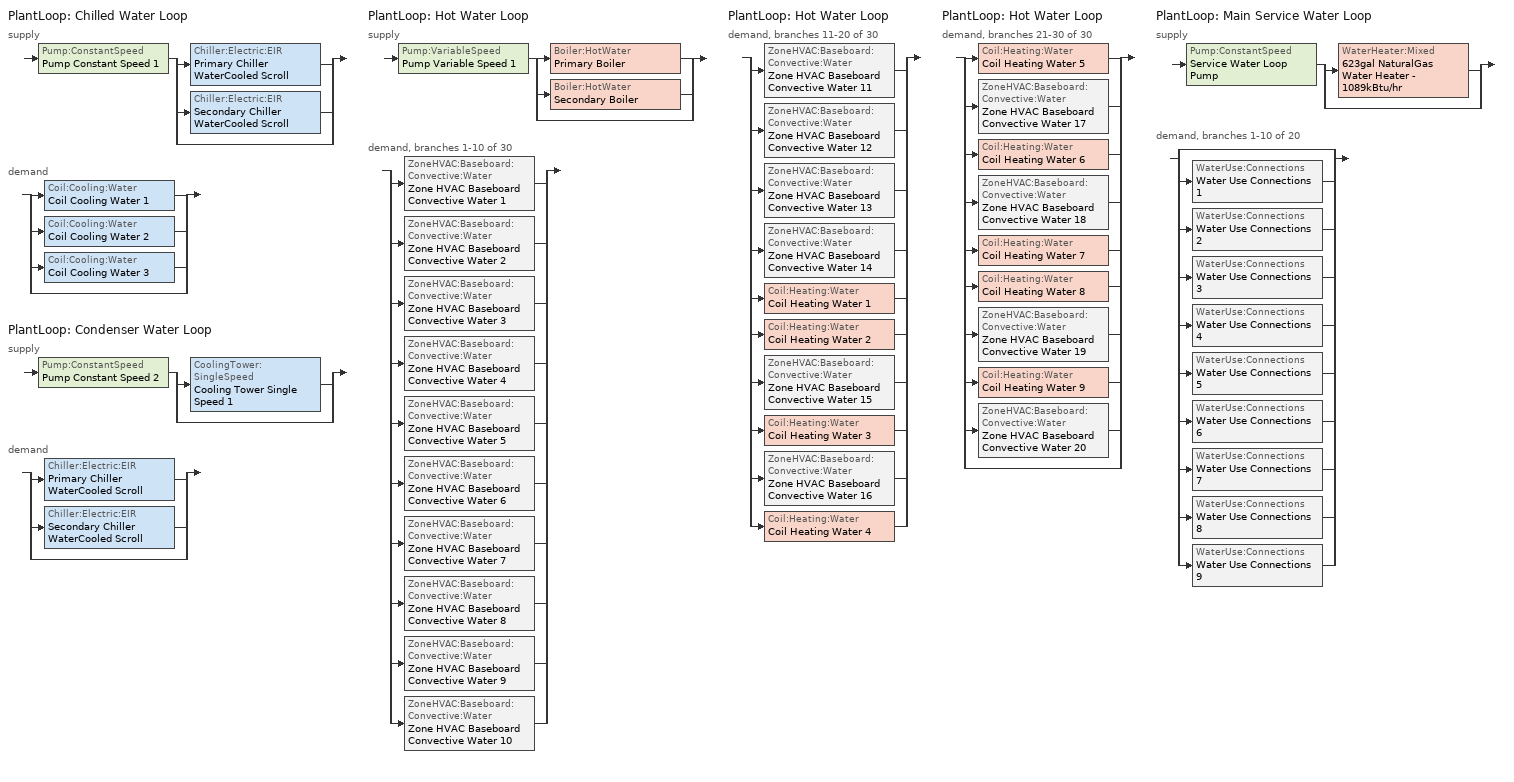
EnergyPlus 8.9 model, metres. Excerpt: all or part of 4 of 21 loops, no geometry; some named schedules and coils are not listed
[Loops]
PlantLoop 'Chilled Water Loop'
 supply: Pump:ConstantSpeed 'Pump Constant Speed 1' > split
  | Chiller:Electric:EIR 'Primary Chiller WaterCooled Scroll'
  | Chiller:Electric:EIR 'Secondary Chiller WaterCooled Scroll'
  | bypass
 demand: split
  | Coil:Cooling:Water 'Coil Cooling Water 1'
  | Coil:Cooling:Water 'Coil Cooling Water 2'
  | Coil:Cooling:Water 'Coil Cooling Water 3'
  | bypass
PlantLoop 'Condenser Water Loop'
 supply: Pump:ConstantSpeed 'Pump Constant Speed 2' > split
  | CoolingTower:SingleSpeed 'Cooling Tower Single Speed 1'
  | bypass
 demand: split
  | Chiller:Electric:EIR 'Primary Chiller WaterCooled Scroll'
  | Chiller:Electric:EIR 'Secondary Chiller WaterCooled Scroll'
  | bypass
PlantLoop 'Hot Water Loop'
 supply: Pump:VariableSpeed 'Pump Variable Speed 1' > split
  | Boiler:HotWater 'Primary Boiler'
  | Boiler:HotWater 'Secondary Boiler'
  | bypass
 demand, branches 1-10 of 30: split
  | ZoneHVAC:Baseboard:Convective:Water 'Zone HVAC Baseboard Convective Water 1'
  | ZoneHVAC:Baseboard:Convective:Water 'Zone HVAC Baseboard Convective Water 2'
  | ZoneHVAC:Baseboard:Convective:Water 'Zone HVAC Baseboard Convective Water 3'
  | ZoneHVAC:Baseboard:Convective:Water 'Zone HVAC Baseboard Convective Water 4'
  | ZoneHVAC:Baseboard:Convective:Water 'Zone HVAC Baseboard Convective Water 5'
  | ZoneHVAC:Baseboard:Convective:Water 'Zone HVAC Baseboard Convective Water 6'
  | ZoneHVAC:Baseboard:Convective:Water 'Zone HVAC Baseboard Convective Water 7'
  | ZoneHVAC:Baseboard:Convective:Water 'Zone HVAC Baseboard Convective Water 8'
  | ZoneHVAC:Baseboard:Convective:Water 'Zone HVAC Baseboard Convective Water 9'
  | ZoneHVAC:Baseboard:Convective:Water 'Zone HVAC Baseboard Convective Water 10'
PlantLoop 'Hot Water Loop'
 demand, branches 11-20 of 30: split
  | ZoneHVAC:Baseboard:Convective:Water 'Zone HVAC Baseboard Convective Water 11'
  | ZoneHVAC:Baseboard:Convective:Water 'Zone HVAC Baseboard Convective Water 12'
  | ZoneHVAC:Baseboard:Convective:Water 'Zone HVAC Baseboard Convective Water 13'
  | ZoneHVAC:Baseboard:Convective:Water 'Zone HVAC Baseboard Convective Water 14'
  | Coil:Heating:Water 'Coil Heating Water 1'
  | Coil:Heating:Water 'Coil Heating Water 2'
  | ZoneHVAC:Baseboard:Convective:Water 'Zone HVAC Baseboard Convective Water 15'
  | Coil:Heating:Water 'Coil Heating Water 3'
  | ZoneHVAC:Baseboard:Convective:Water 'Zone HVAC Baseboard Convective Water 16'
  | Coil:Heating:Water 'Coil Heating Water 4'
PlantLoop 'Hot Water Loop'
 demand, branches 21-30 of 30: split
  | Coil:Heating:Water 'Coil Heating Water 5'
  | ZoneHVAC:Baseboard:Convective:Water 'Zone HVAC Baseboard Convective Water 17'
  | Coil:Heating:Water 'Coil Heating Water 6'
  | ZoneHVAC:Baseboard:Convective:Water 'Zone HVAC Baseboard Convective Water 18'
  | Coil:Heating:Water 'Coil Heating Water 7'
  | Coil:Heating:Water 'Coil Heating Water 8'
  | ZoneHVAC:Baseboard:Convective:Water 'Zone HVAC Baseboard Convective Water 19'
  | Coil:Heating:Water 'Coil Heating Water 9'
  | ZoneHVAC:Baseboard:Convective:Water 'Zone HVAC Baseboard Convective Water 20'
  | bypass
PlantLoop 'Main Service Water Loop'
 supply: Pump:ConstantSpeed 'Service Water Loop Pump' > split
  | WaterHeater:Mixed '623gal NaturalGas Water Heater - 1089kBtu/hr'
  | bypass
 demand, branches 1-10 of 20: split
  | bypass
  | WaterUse:Connections 'Water Use Connections 1'
  | WaterUse:Connections 'Water Use Connections 2'
  | WaterUse:Connections 'Water Use Connections 3'
  | WaterUse:Connections 'Water Use Connections 4'
  | WaterUse:Connections 'Water Use Connections 5'
  | WaterUse:Connections 'Water Use Connections 6'
  | WaterUse:Connections 'Water Use Connections 7'
  | WaterUse:Connections 'Water Use Connections 8'
  | WaterUse:Connections 'Water Use Connections 9'
[Coil:Heating:Water] Availability Schedule=Always On Discrete; U-Factor Times Area Value {W/K}=Autosize; Maximum Water Flow Rate {m3/s}=Autosize; Performance Input Method=UFactorTimesAreaAndDesignWaterFlowRate; Rated Capacity {W}=Autosize; Rated Inlet Water Temperature {C}=82.2; Rated Inlet Air Temperature {C}=16.6; Rated Outlet Water Temperature {C}=71.1; Rated Outlet Air Temperature {C}=32.2; Rated Ratio for Air and Water Convection=0.5
Coil Heating Water 8; Coil Heating Water 9; Coil Heating Water 5; Coil Heating Water 6; Coil Heating Water 2; Coil Heating Water 3
[ZoneHVAC:Baseboard:Convective:Water] Availability Schedule=Always On Discrete; Heating Design Capacity Method=HeatingDesignCapacity; Heating Design Capacity {W}=Autosize; Heating Design Capacity Per Floor Area {W/m2}=0; Fraction of Autosized Heating Design Capacity=0.8; U-Factor Times Area Value {W/K}=Autosize; Maximum Water Flow Rate {m3/s}=Autosize; Convergence Tolerance=0.001
Zone HVAC Baseboard Convective Water 19; Zone HVAC Baseboard Convective Water 20; Zone HVAC Baseboard Convective Water 12; Zone HVAC Baseboard Convective Water 9; Zone HVAC Baseboard Convective Water 17; Zone HVAC Baseboard Convective Water 18; Zone HVAC Baseboard Convective Water 15; Zone HVAC Baseboard Convective Water 14; Zone HVAC Baseboard Convective Water 16; Zone HVAC Baseboard Convective Water 13; Zone HVAC Baseboard Convective Water 2; Zone HVAC Baseboard Convective Water 3; Zone HVAC Baseboard Convective Water 10; Zone HVAC Baseboard Convective Water 5; Zone HVAC Baseboard Convective Water 6; Zone HVAC Baseboard Convective Water 7; Zone HVAC Baseboard Convective Water 11; Zone HVAC Baseboard Convective Water 8; Zone HVAC Baseboard Convective Water 1; Zone HVAC Baseboard Convective Water 4
[SetpointManager:Scheduled] Control Variable=Temperature
Name | Schedule
Setpoint Manager Scheduled 1 | CHW Temp
Setpoint Manager Scheduled 2 | CW Temp
Service hot water setpoint manager | Service Water Loop Temp - 140F
[PlantLoop] Fluid Type=Water; Maximum Loop Flow Rate {m3/s}=Autosize; Minimum Loop Flow Rate {m3/s}=0; Plant Loop Volume {m3}=Autocalculate; Load Distribution Scheme=Optimal; Plant Loop Demand Calculation Scheme=SingleSetpoint
Name | Plant Equipment Operation Scheme | Maximum Loop Temperature {C} | Minimum Loop Temperature {C}
Chilled Water Loop | Chilled Water Loop Operation Schemes | 100 | 0
Condenser Water Loop | Condenser Water Loop Operation Schemes | 100 | 0
Hot Water Loop | Hot Water Loop Operation Schemes | 100 | 0
Main Service Water Loop | Main Service Water Loop Operation Schemes | 60 | 10
[Sizing:Plant] Sizing Option=NonCoincident; Zone Timesteps in Averaging Window=1; Coincident Sizing Factor Mode=None
Name | Loop Type | Design Loop Exit Temperature {C} | Loop Design Temperature Difference {deltaC}
Chilled Water Loop | Cooling | 7 | 6
Condenser Water Loop | Condenser | 29 | 6
Hot Water Loop | Heating | 82 | 16
Main Service Water Loop | Heating | 60 | 5
[Pump:ConstantSpeed] Design Flow Rate {m3/s}=Autosize; Design Power Consumption {W}=Autosize; Motor Efficiency=0.9; Fraction of Motor Inefficiencies to Fluid Stream=0; Pump Control Type=Intermittent; Design Power Sizing Method=PowerPerFlowPerPressure; Design Electric Power per Unit Flow Rate {W/(m3/s)}=348701.1; Design Shaft Power per Unit Flow Rate per Unit Head=1.28205
Name | Design Pump Head {Pa}
Pump Constant Speed 1; Pump Constant Speed 2 | 179352
Service Water Loop Pump | 729981
[Chiller:Electric:EIR] Reference Capacity {W}=Autosize; Reference COP {W/W}=5.5; Reference Leaving Chilled Water Temperature {C}=6.67; Reference Entering Condenser Fluid Temperature {C}=29.4; Reference Chilled Water Flow Rate {m3/s}=Autosize; Reference Condenser Fluid Flow Rate {m3/s}=Autosize; Minimum Part Load Ratio=0.1; Maximum Part Load Ratio=1; Optimum Part Load Ratio=1; Minimum Unloading Ratio=0.2; Condenser Type=WaterCooled; Condenser Fan Power Ratio {W/W}=0; Fraction of Compressor Electric Consumption Rejected by Condenser=1; Leaving Chilled Water Lower Temperature Limit {C}=2; Chiller Flow Mode=NotModulated; Sizing Factor=1
Name | Cooling Capacity Function of Temperature Curve | Electric Input to Cooling Output Ratio Function of Temperature Curve | Electric Input to Cooling Output Ratio Function of Part Load Ratio Curve
Primary Chiller WaterCooled Scroll | Curve Biquadratic 29 | Curve Biquadratic 30 | Curve Quadratic 43
Secondary Chiller WaterCooled Scroll | Curve Biquadratic 31 | Curve Biquadratic 32 | Curve Quadratic 44
[PlantEquipmentOperationSchemes] Control Scheme Schedule Name 1=Always On Discrete
Name | Control Scheme Object Type 1 | Control Scheme Name 1
Chilled Water Loop Operation Schemes | PlantEquipmentOperation:CoolingLoad | Chilled Water Loop Cooling Operation Scheme
Condenser Water Loop Operation Schemes | PlantEquipmentOperation:CoolingLoad | Condenser Water Loop Cooling Operation Scheme
Hot Water Loop Operation Schemes | PlantEquipmentOperation:HeatingLoad | Hot Water Loop Heating Operation Scheme
Main Service Water Loop Operation Schemes | PlantEquipmentOperation:HeatingLoad | Main Service Water Loop Heating Operation Scheme
[PlantEquipmentOperation:CoolingLoad] Load Range Lower Limit 1 {W}=0; Load Range Upper Limit 1 {W}=1000000000
Name | Range Equipment List Name 1
Chilled Water Loop Cooling Operation Scheme | Chilled Water Loop Cooling Equipment List
Condenser Water Loop Cooling Operation Scheme | Condenser Water Loop Cooling Equipment List
[PlantEquipmentList]
Chilled Water Loop Cooling Equipment List: Chiller:Electric:EIR, Primary Chiller WaterCooled Scroll, Chiller:Electric:EIR, Secondary Chiller WaterCooled Scroll
Condenser Water Loop Cooling Equipment List: CoolingTower:SingleSpeed, Cooling Tower Single Speed 1
Hot Water Loop Heating Equipment List: Boiler:HotWater, Primary Boiler, Boiler:HotWater, Secondary Boiler
Main Service Water Loop Heating Equipment List: WaterHeater:Mixed, 623gal NaturalGas Water Heater - 1089kBtu/hr
[CoolingTower:SingleSpeed]
Cooling Tower Single Speed 1: Design Water Flow Rate {m3/s}=Autosize; Design Air Flow Rate {m3/s}=Autosize; Design Fan Power {W}=Autosize; Design U-Factor Times Area Value {W/K}=Autosize; Free Convection Air Flow Rate {m3/s}=Autosize; Free Convection Air Flow Rate Sizing Factor=0.1; Free Convection U-Factor Times Area Value {W/K}=Autosize; Free Convection U-Factor Times Area Value Sizing Factor=0.1; Performance Input Method=UFactorTimesAreaAndDesignWaterFlowRate; Heat Rejection Capacity and Nominal Capacity Sizing Ratio=1.25; Free Convection Capacity {W}=0; Free Convection Nominal Capacity Sizing Factor=0.1; Design Inlet Air Dry-Bulb Temperature {C}=24; Design Inlet Air Wet-Bulb Temperature {C}=24; Design Approach Temperature {deltaC}=5; Design Range Temperature {deltaC}=5; Basin Heater Capacity {W/K}=0; Basin Heater Setpoint Temperature {C}=2; Evaporation Loss Mode=LossFactor; Evaporation Loss Factor {percent/K}=0.2; Drift Loss Percent {percent}=0.008; Blowdown Calculation Mode=ConcentrationRatio; Blowdown Concentration Ratio=3; Capacity Control=FanCycling; Number of Cells=1; Cell Control=MinimalCell; Cell Minimum  Water Flow Rate Fraction=0.33; Cell Maximum Water Flow Rate Fraction=2.5; Sizing Factor=1
[Pump:VariableSpeed]
Pump Variable Speed 1: Design Maximum Flow Rate {m3/s}=Autosize; Design Pump Head {Pa}=179352; Design Power Consumption {W}=Autosize; Motor Efficiency=0.9; Fraction of Motor Inefficiencies to Fluid Stream=0; Coefficient 1 of the Part Load Performance Curve=0; Coefficient 2 of the Part Load Performance Curve=1; Coefficient 3 of the Part Load Performance Curve=0; Coefficient 4 of the Part Load Performance Curve=0; Design Minimum Flow Rate {m3/s}=0; Pump Control Type=Intermittent; Skin Loss Radiative Fraction=0.5; Design Power Sizing Method=PowerPerFlowPerPressure; Design Electric Power per Unit Flow Rate {W/(m3/s)}=348701.1; Design Shaft Power per Unit Flow Rate per Unit Head=1.28205; Design Minimum Flow Rate Fraction=0
[Boiler:HotWater] Fuel Type=NaturalGas; Nominal Capacity {W}=Autosize; Nominal Thermal Efficiency=0.8; Design Water Outlet Temperature {C}=82; Design Water Flow Rate {m3/s}=Autosize; Minimum Part Load Ratio=0; Maximum Part Load Ratio=1; Optimum Part Load Ratio=1; Water Outlet Upper Temperature Limit {C}=99; Boiler Flow Mode=ConstantFlow; Parasitic Electric Load {W}=0; Sizing Factor=1
Primary Boiler; Secondary Boiler
[SetpointManager:OutdoorAirReset]
Setpoint Manager Outdoor Air Reset 1: Control Variable=Temperature; Setpoint at Outdoor Low Temperature {C}=82; Outdoor Low Temperature {C}=-16; Setpoint at Outdoor High Temperature {C}=60; Outdoor High Temperature {C}=0
[PlantEquipmentOperation:HeatingLoad] Load Range Lower Limit 1 {W}=0; Load Range Upper Limit 1 {W}=1000000000
Name | Range Equipment List Name 1
Hot Water Loop Heating Operation Scheme | Hot Water Loop Heating Equipment List
Main Service Water Loop Heating Operation Scheme | Main Service Water Loop Heating Equipment List
[WaterHeater:Mixed]
623gal NaturalGas Water Heater - 1089kBtu/hr: Tank Volume {m3}=2.35779; Setpoint Temperature Schedule=Service Water Loop Temp - 140F; Deadband Temperature Difference {deltaC}=2; Maximum Temperature Limit {C}=82.2222; Heater Control Type=Cycle; Heater Maximum Capacity {W}=319292; Heater Ignition Minimum Flow Rate {m3/s}=0; Heater Ignition Delay {s}=0; Heater Fuel Type=NaturalGas; Heater Thermal Efficiency=0.8; Off Cycle Parasitic Fuel Consumption Rate {W}=20; Off Cycle Parasitic Fuel Type=NaturalGas; Off Cycle Parasitic Heat Fraction to Tank=0.8; On Cycle Parasitic Fuel Consumption Rate {W}=0; On Cycle Parasitic Fuel Type=NaturalGas; On Cycle Parasitic Heat Fraction to Tank=0; Ambient Temperature Indicator=Schedule; Ambient Temperature Schedule=Water Heater Ambient Temp Schedule - 70F; Off Cycle Loss Coefficient to Ambient Temperature {W/K}=6; Off Cycle Loss Fraction to Zone=1; On Cycle Loss Coefficient to Ambient Temperature {W/K}=6; On Cycle Loss Fraction to Zone=1; Use Side Effectiveness=1; Source Side Effectiveness=1; Use Side Design Flow Rate {m3/s}=Autosize; Source Side Design Flow Rate {m3/s}=Autosize; Indirect Water Heating Recovery Time {hr}=1.5; Source Side Flow Control Mode=IndirectHeatPrimarySetpoint
[WaterUse:Connections]
Name | Water Use Equipment Name 1
Water Use Connections 1 | Lounge/break room - health care facility-space function Service Water Use 0.95gal/min
Water Use Connections 2 | Lounge/break room - other-space function Service Water Use 0.95gal/min
Water Use Connections 3 | Office enclosed <= 25 m2-space function Service Water Use 0.71gal/min
Water Use Connections 4 | Office enclosed > 25 m2-space function Service Water Use 0.71gal/min
Water Use Connections 5 | Office open plan-space function Service Water Use 0.71gal/min
Water Use Connections 6 | Pharmacy area-space function Service Water Use 0.36gal/min
Water Use Connections 7 | Sales area-space function Service Water Use 0.21gal/min
Water Use Connections 8 | Seating area general-sch-a-space function Service Water Use 1.03gal/min
Water Use Connections 9 | Seating area general-sch-b-space function Service Water Use 1.03gal/min
[WaterUse:Equipment]
Name | Peak Flow Rate {m3/s} | Flow Rate Fraction Schedule | Target Temperature Schedule | Zone | Sensible Fraction Schedule | Latent Fraction Schedule
Lounge/break room - health care facility-space function Service Water Use 0.95gal/min | 5.97514e-05 | NECB-B-Service Water Heating | Schedule Ruleset 5 | Sp-Lounge/Break room - health care facility-Space Function Sys-3 Flr-4 Sch-B HPlcmt-east ZN | Schedule Ruleset 3 | Schedule Ruleset 4
Lounge/break room - other-space function Service Water Use 0.95gal/min | 5.97514e-05 | NECB-B-Service Water Heating | Schedule Ruleset 8 | Sp-Lounge/Break room - other-Space Function Sys-3 Flr-3 Sch-B HPlcmt-south ZN | Schedule Ruleset 6 | Schedule Ruleset 7
Office enclosed <= 25 m2-space function Service Water Use 0.71gal/min | 4.48135e-05 | NECB-A-Service Water Heating | Schedule Ruleset 11 | Sp-Office enclosed <= 25 m2-Space Function Sys-6 Flr-3 Sch-A HPlcmt-east ZN | Schedule Ruleset 9 | Schedule Ruleset 10
Office enclosed > 25 m2-space function Service Water Use 0.71gal/min | 4.48135e-05 | NECB-A-Service Water Heating | Schedule Ruleset 14 | Sp-Office enclosed > 25 m2-Space Function Sys-6 Flr-3 Sch-A HPlcmt-west ZN | Schedule Ruleset 12 | Schedule Ruleset 13
Office open plan-space function Service Water Use 0.71gal/min | 4.48135e-05 | NECB-A-Service Water Heating | Schedule Ruleset 17 | Sp-Office open plan-Space Function Sys-6 Flr-1 Sch-A HPlcmt-west ZN | Schedule Ruleset 15 | Schedule Ruleset 16
Pharmacy area-space function Service Water Use 0.36gal/min | 2.24068e-05 | NECB-C-Service Water Heating | Schedule Ruleset 20 | Sp-Pharmacy area-Space Function Sys-3 Flr-4 Sch-C HPlcmt-north ZN | Schedule Ruleset 18 | Schedule Ruleset 19
Sales area-space function Service Water Use 0.21gal/min | 1.32781e-05 | NECB-C-Service Water Heating | Schedule Ruleset 23 | Sp-Sales area-Space Function Sys-6 Flr-1 Sch-C HPlcmt-north ZN | Schedule Ruleset 21 | Schedule Ruleset 22
Seating area general-sch-a-space function Service Water Use 1.03gal/min | 6.47307e-05 | NECB-A-Service Water Heating | Schedule Ruleset 26 | Sp-Seating area general-sch-A-Space Function Sys-3 Flr-4 Sch-A HPlcmt-west ZN | Schedule Ruleset 24 | Schedule Ruleset 25
Seating area general-sch-b-space function Service Water Use 1.03gal/min | 6.47307e-05 | NECB-B-Service Water Heating | Schedule Ruleset 29 | Sp-Seating area general-sch-B-Space Function Sys-3 Flr-1 Sch-B HPlcmt-south ZN | Schedule Ruleset 27 | Schedule Ruleset 28
[Schedule:Week:Daily]
CHW Temp Week Rule - Jan1-Dec31: sunCHW Temp 1, wkdCHW Temp 1, wkdCHW Temp 1, wkdCHW Temp 1, wkdCHW Temp 1, wkdCHW Temp 1, satCHW Temp 1, Schedule Day 3, Schedule Day 3, Schedule Day 3, Schedule Day 3, Schedule Day 3
CW Temp Week Rule - Jan1-Dec31: sunCW Temp 1, wkdCW Temp 1, wkdCW Temp 1, wkdCW Temp 1, wkdCW Temp 1, wkdCW Temp 1, satCW Temp 1, Schedule Day 4, Schedule Day 4, Schedule Day 4, Schedule Day 4, Schedule Day 4
NECB-B-Service Water Heating Week Rule - Jan1-Dec31: NECB-B-Service Water Heating Sun|Hol Day, NECB-B-Service Water Heating Default|Wkdy Day, NECB-B-Service Water Heating Default|Wkdy Day, NECB-B-Service Water Heating Default|Wkdy Day, NECB-B-Service Water Heating Default|Wkdy Day, NECB-B-Service Water Heating Default|Wkdy Day, NECB-B-Service Water Heating Sat Day, NECB-B-Service Water Heating Default, NECB-B-Service Water Heating Default, NECB-B-Service Water Heating Default, NECB-B-Service Water Heating Default, NECB-B-Service Water Heating Default
Schedule Ruleset 3 Week Rule - Jan1-Dec31: Schedule Day 7, Schedule Day 7, Schedule Day 7, Schedule Day 7, Schedule Day 7, Schedule Day 7, Schedule Day 7, Schedule Day 7, Schedule Day 7, Schedule Day 7, Schedule Day 7, Schedule Day 7
Schedule Ruleset 4 Week Rule - Jan1-Dec31: Schedule Day 8, Schedule Day 8, Schedule Day 8, Schedule Day 8, Schedule Day 8, Schedule Day 8, Schedule Day 8, Schedule Day 8, Schedule Day 8, Schedule Day 8, Schedule Day 8, Schedule Day 8
Schedule Ruleset 5 Week Rule - Jan1-Dec31: Schedule Day 9, Schedule Day 9, Schedule Day 9, Schedule Day 9, Schedule Day 9, Schedule Day 9, Schedule Day 9, Schedule Day 9, Schedule Day 9, Schedule Day 9, Schedule Day 9, Schedule Day 9
Schedule Ruleset 6 Week Rule - Jan1-Dec31: Schedule Day 10, Schedule Day 10, Schedule Day 10, Schedule Day 10, Schedule Day 10, Schedule Day 10, Schedule Day 10, Schedule Day 10, Schedule Day 10, Schedule Day 10, Schedule Day 10, Schedule Day 10
Schedule Ruleset 8 Week Rule - Jan1-Dec31: Schedule Day 12, Schedule Day 12, Schedule Day 12, Schedule Day 12, Schedule Day 12, Schedule Day 12, Schedule Day 12, Schedule Day 12, Schedule Day 12, Schedule Day 12, Schedule Day 12, Schedule Day 12
Service Water Loop Temp - 140F Week Rule - Jan1-Dec31: Service Water Loop Temp - 140F Default, Service Water Loop Temp - 140F Default, Service Water Loop Temp - 140F Default, Service Water Loop Temp - 140F Default, Service Water Loop Temp - 140F Default, Service Water Loop Temp - 140F Default, Service Water Loop Temp - 140F Default, Service Water Loop Temp - 140F Default, Service Water Loop Temp - 140F Default, Service Water Loop Temp - 140F Default, Service Water Loop Temp - 140F Default, Service Water Loop Temp - 140F Default
Water Heater Ambient Temp Schedule - 70F Week Rule - Jan1-Dec31: Water Heater Ambient Temp Schedule - 70F Default, Water Heater Ambient Temp Schedule - 70F Default, Water Heater Ambient Temp Schedule - 70F Default, Water Heater Ambient Temp Schedule - 70F Default, Water Heater Ambient Temp Schedule - 70F Default, Water Heater Ambient Temp Schedule - 70F Default, Water Heater Ambient Temp Schedule - 70F Default, Water Heater Ambient Temp Schedule - 70F Default, Water Heater Ambient Temp Schedule - 70F Default, Water Heater Ambient Temp Schedule - 70F Default, Water Heater Ambient Temp Schedule - 70F Default, Water Heater Ambient Temp Schedule - 70F Default
[Schedule:Year]
CHW Temp: CHW Temp Week Rule - Jan1-Dec31, 1, 1, 12, 31
CW Temp: CW Temp Week Rule - Jan1-Dec31, 1, 1, 12, 31
NECB-A-Service Water Heating: NECB-A-Service Water Heating Week Rule - Jan1-Dec31, 1, 1, 12, 31
NECB-B-Service Water Heating: NECB-B-Service Water Heating Week Rule - Jan1-Dec31, 1, 1, 12, 31
NECB-C-Service Water Heating: NECB-C-Service Water Heating Week Rule - Jan1-Dec31, 1, 1, 12, 31
Schedule Ruleset 10: Schedule Ruleset 10 Week Rule - Jan1-Dec31, 1, 1, 12, 31
Schedule Ruleset 11: Schedule Ruleset 11 Week Rule - Jan1-Dec31, 1, 1, 12, 31
Schedule Ruleset 12: Schedule Ruleset 12 Week Rule - Jan1-Dec31, 1, 1, 12, 31
Schedule Ruleset 13: Schedule Ruleset 13 Week Rule - Jan1-Dec31, 1, 1, 12, 31
Schedule Ruleset 14: Schedule Ruleset 14 Week Rule - Jan1-Dec31, 1, 1, 12, 31
Schedule Ruleset 15: Schedule Ruleset 15 Week Rule - Jan1-Dec31, 1, 1, 12, 31
Schedule Ruleset 16: Schedule Ruleset 16 Week Rule - Jan1-Dec31, 1, 1, 12, 31
Schedule Ruleset 17: Schedule Ruleset 17 Week Rule - Jan1-Dec31, 1, 1, 12, 31
Schedule Ruleset 18: Schedule Ruleset 18 Week Rule - Jan1-Dec31, 1, 1, 12, 31
Schedule Ruleset 19: Schedule Ruleset 19 Week Rule - Jan1-Dec31, 1, 1, 12, 31
Schedule Ruleset 20: Schedule Ruleset 20 Week Rule - Jan1-Dec31, 1, 1, 12, 31
Schedule Ruleset 21: Schedule Ruleset 21 Week Rule - Jan1-Dec31, 1, 1, 12, 31
Schedule Ruleset 22: Schedule Ruleset 22 Week Rule - Jan1-Dec31, 1, 1, 12, 31
Schedule Ruleset 23: Schedule Ruleset 23 Week Rule - Jan1-Dec31, 1, 1, 12, 31
Schedule Ruleset 24: Schedule Ruleset 24 Week Rule - Jan1-Dec31, 1, 1, 12, 31
Schedule Ruleset 25: Schedule Ruleset 25 Week Rule - Jan1-Dec31, 1, 1, 12, 31
Schedule Ruleset 26: Schedule Ruleset 26 Week Rule - Jan1-Dec31, 1, 1, 12, 31
Schedule Ruleset 27: Schedule Ruleset 27 Week Rule - Jan1-Dec31, 1, 1, 12, 31
Schedule Ruleset 28: Schedule Ruleset 28 Week Rule - Jan1-Dec31, 1, 1, 12, 31
Schedule Ruleset 29: Schedule Ruleset 29 Week Rule - Jan1-Dec31, 1, 1, 12, 31
Schedule Ruleset 3: Schedule Ruleset 3 Week Rule - Jan1-Dec31, 1, 1, 12, 31
Schedule Ruleset 4: Schedule Ruleset 4 Week Rule - Jan1-Dec31, 1, 1, 12, 31
Schedule Ruleset 5: Schedule Ruleset 5 Week Rule - Jan1-Dec31, 1, 1, 12, 31
Schedule Ruleset 6: Schedule Ruleset 6 Week Rule - Jan1-Dec31, 1, 1, 12, 31
Schedule Ruleset 7: Schedule Ruleset 7 Week Rule - Jan1-Dec31, 1, 1, 12, 31
Schedule Ruleset 8: Schedule Ruleset 8 Week Rule - Jan1-Dec31, 1, 1, 12, 31
Schedule Ruleset 9: Schedule Ruleset 9 Week Rule - Jan1-Dec31, 1, 1, 12, 31
Service Water Loop Temp - 140F: Service Water Loop Temp - 140F Week Rule - Jan1-Dec31, 1, 1, 12, 31
Water Heater Ambient Temp Schedule - 70F: Water Heater Ambient Temp Schedule - 70F Week Rule - Jan1-Dec31, 1, 1, 12, 31
[Schedule:Constant]
Always On Discrete: Hourly Value=1
[Curve:Biquadratic] Minimum Value of x {BasedOnField A2}=5; Maximum Value of x {BasedOnField A2}=10; Minimum Value of y {BasedOnField A3}=24; Maximum Value of y {BasedOnField A3}=35
Name | Coefficient1 Constant | Coefficient2 x | Coefficient3 x**2 | Coefficient4 y | Coefficient5 y**2 | Coefficient6 x*y
Curve Biquadratic 29; Curve Biquadratic 31 | 1.02152 | 0.0370359 | 0.000233248 | -0.00389405 | -6.52536e-05 | -0.000268045
Curve Biquadratic 30; Curve Biquadratic 32 | 0.701769 | -0.00452016 | 0.00053311 | -0.00549821 | 0.000544579 | -0.000729032
[Curve:Quadratic] Coefficient1 Constant=0.0636912; Coefficient2 x=0.584888; Coefficient3 x**2=0.352803; Minimum Value of x {BasedOnField A2}=0; Maximum Value of x {BasedOnField A2}=1
Curve Quadratic 43; Curve Quadratic 44
